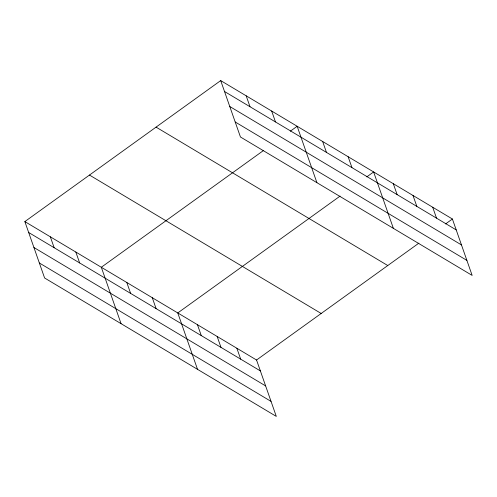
<?xml version="1.0" encoding="UTF-8"?>
<svg xmlns="http://www.w3.org/2000/svg" width="497" height="497" viewBox="0 0 497 497"><rect width="100%" height="100%" fill="white"/><g stroke="black" fill="none" stroke-linecap="round" stroke-linejoin="round"><path stroke-width="0.75" d="M24.85 221.587L256.551 360.008L276.301 416.405L44.6 277.991L24.85 221.587L220.699 80.595L452.4 219.009L472.15 275.413L240.449 136.992L220.699 80.595M263.603 150.429L101.313 267.268L121.063 323.665M290.323 131.196L297.163 126.275L316.912 182.672M340.066 196.11L177.771 312.942L197.52 369.339M366.786 176.87L373.62 171.95L393.369 228.347M256.551 360.008L418.841 243.17M445.567 223.936L452.4 219.009M224.514 91.498L456.215 229.912M229.776 106.513L461.477 244.928M235.193 121.982L466.894 260.397M156.07 127.126L387.772 265.541M89.479 175.062L321.18 313.477M28.664 232.49L260.366 370.905M33.926 247.506L265.628 385.921M39.344 262.975L271.045 401.39M432.707 207.249L436.521 218.146M413.013 195.483L416.828 206.379M393.313 183.716L397.134 194.613M348.136 156.723L351.951 167.626M322.646 141.502L326.467 152.399M271.673 111.048L275.487 121.945M246.189 95.822L250.003 106.725M236.858 348.242L240.672 359.138M217.164 336.475L220.979 347.372M197.464 324.709L201.285 335.612M152.287 297.715L156.101 308.618M126.797 282.495L130.618 293.392M75.824 252.041L79.638 262.938M50.34 236.814L54.154 247.717"/></g></svg>
